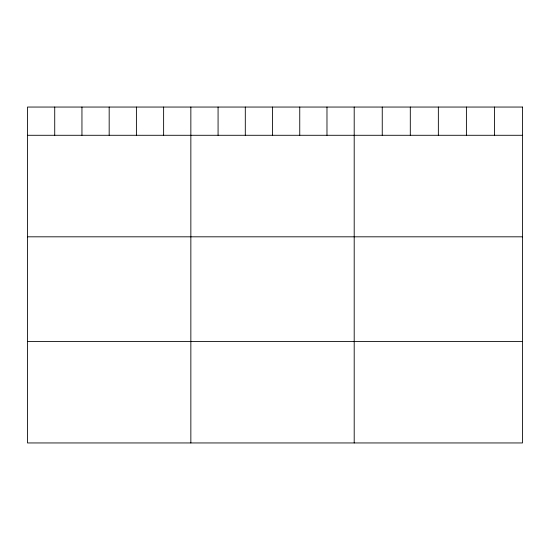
<?xml version="1.0" encoding="UTF-8"?>
<svg xmlns="http://www.w3.org/2000/svg" width="550" height="550" viewBox="0 0 550 550"><rect width="100%" height="100%" fill="white"/><g stroke="black" fill="none" stroke-linecap="round" stroke-linejoin="round"><path stroke-width="0.82" d="M27.5 135.286L522.5 135.286M27.5 236.816L522.5 236.816M27.5 341.419L522.5 341.419M494.45 107.051L494.45 135.286M466.4 107.051L466.4 135.286M438.35 107.051L438.35 135.286M410.3 107.051L410.3 135.286M382.25 107.051L382.25 135.286M354.2 107.051L354.2 442.949M326.975 107.051L326.975 135.286M299.75 107.051L299.75 135.286M272.525 107.051L272.525 135.286M245.3 107.051L245.3 135.286M218.075 107.051L218.075 135.286M190.85 107.051L190.85 442.949M163.625 107.051L163.625 135.286M136.4 107.051L136.4 135.286M109.175 107.051L109.175 135.286M81.95 107.051L81.95 135.286M54.725 107.051L54.725 135.286M522.5 107.051L27.5 107.051L27.5 442.949L522.5 442.949L522.5 107.051"/></g></svg>
